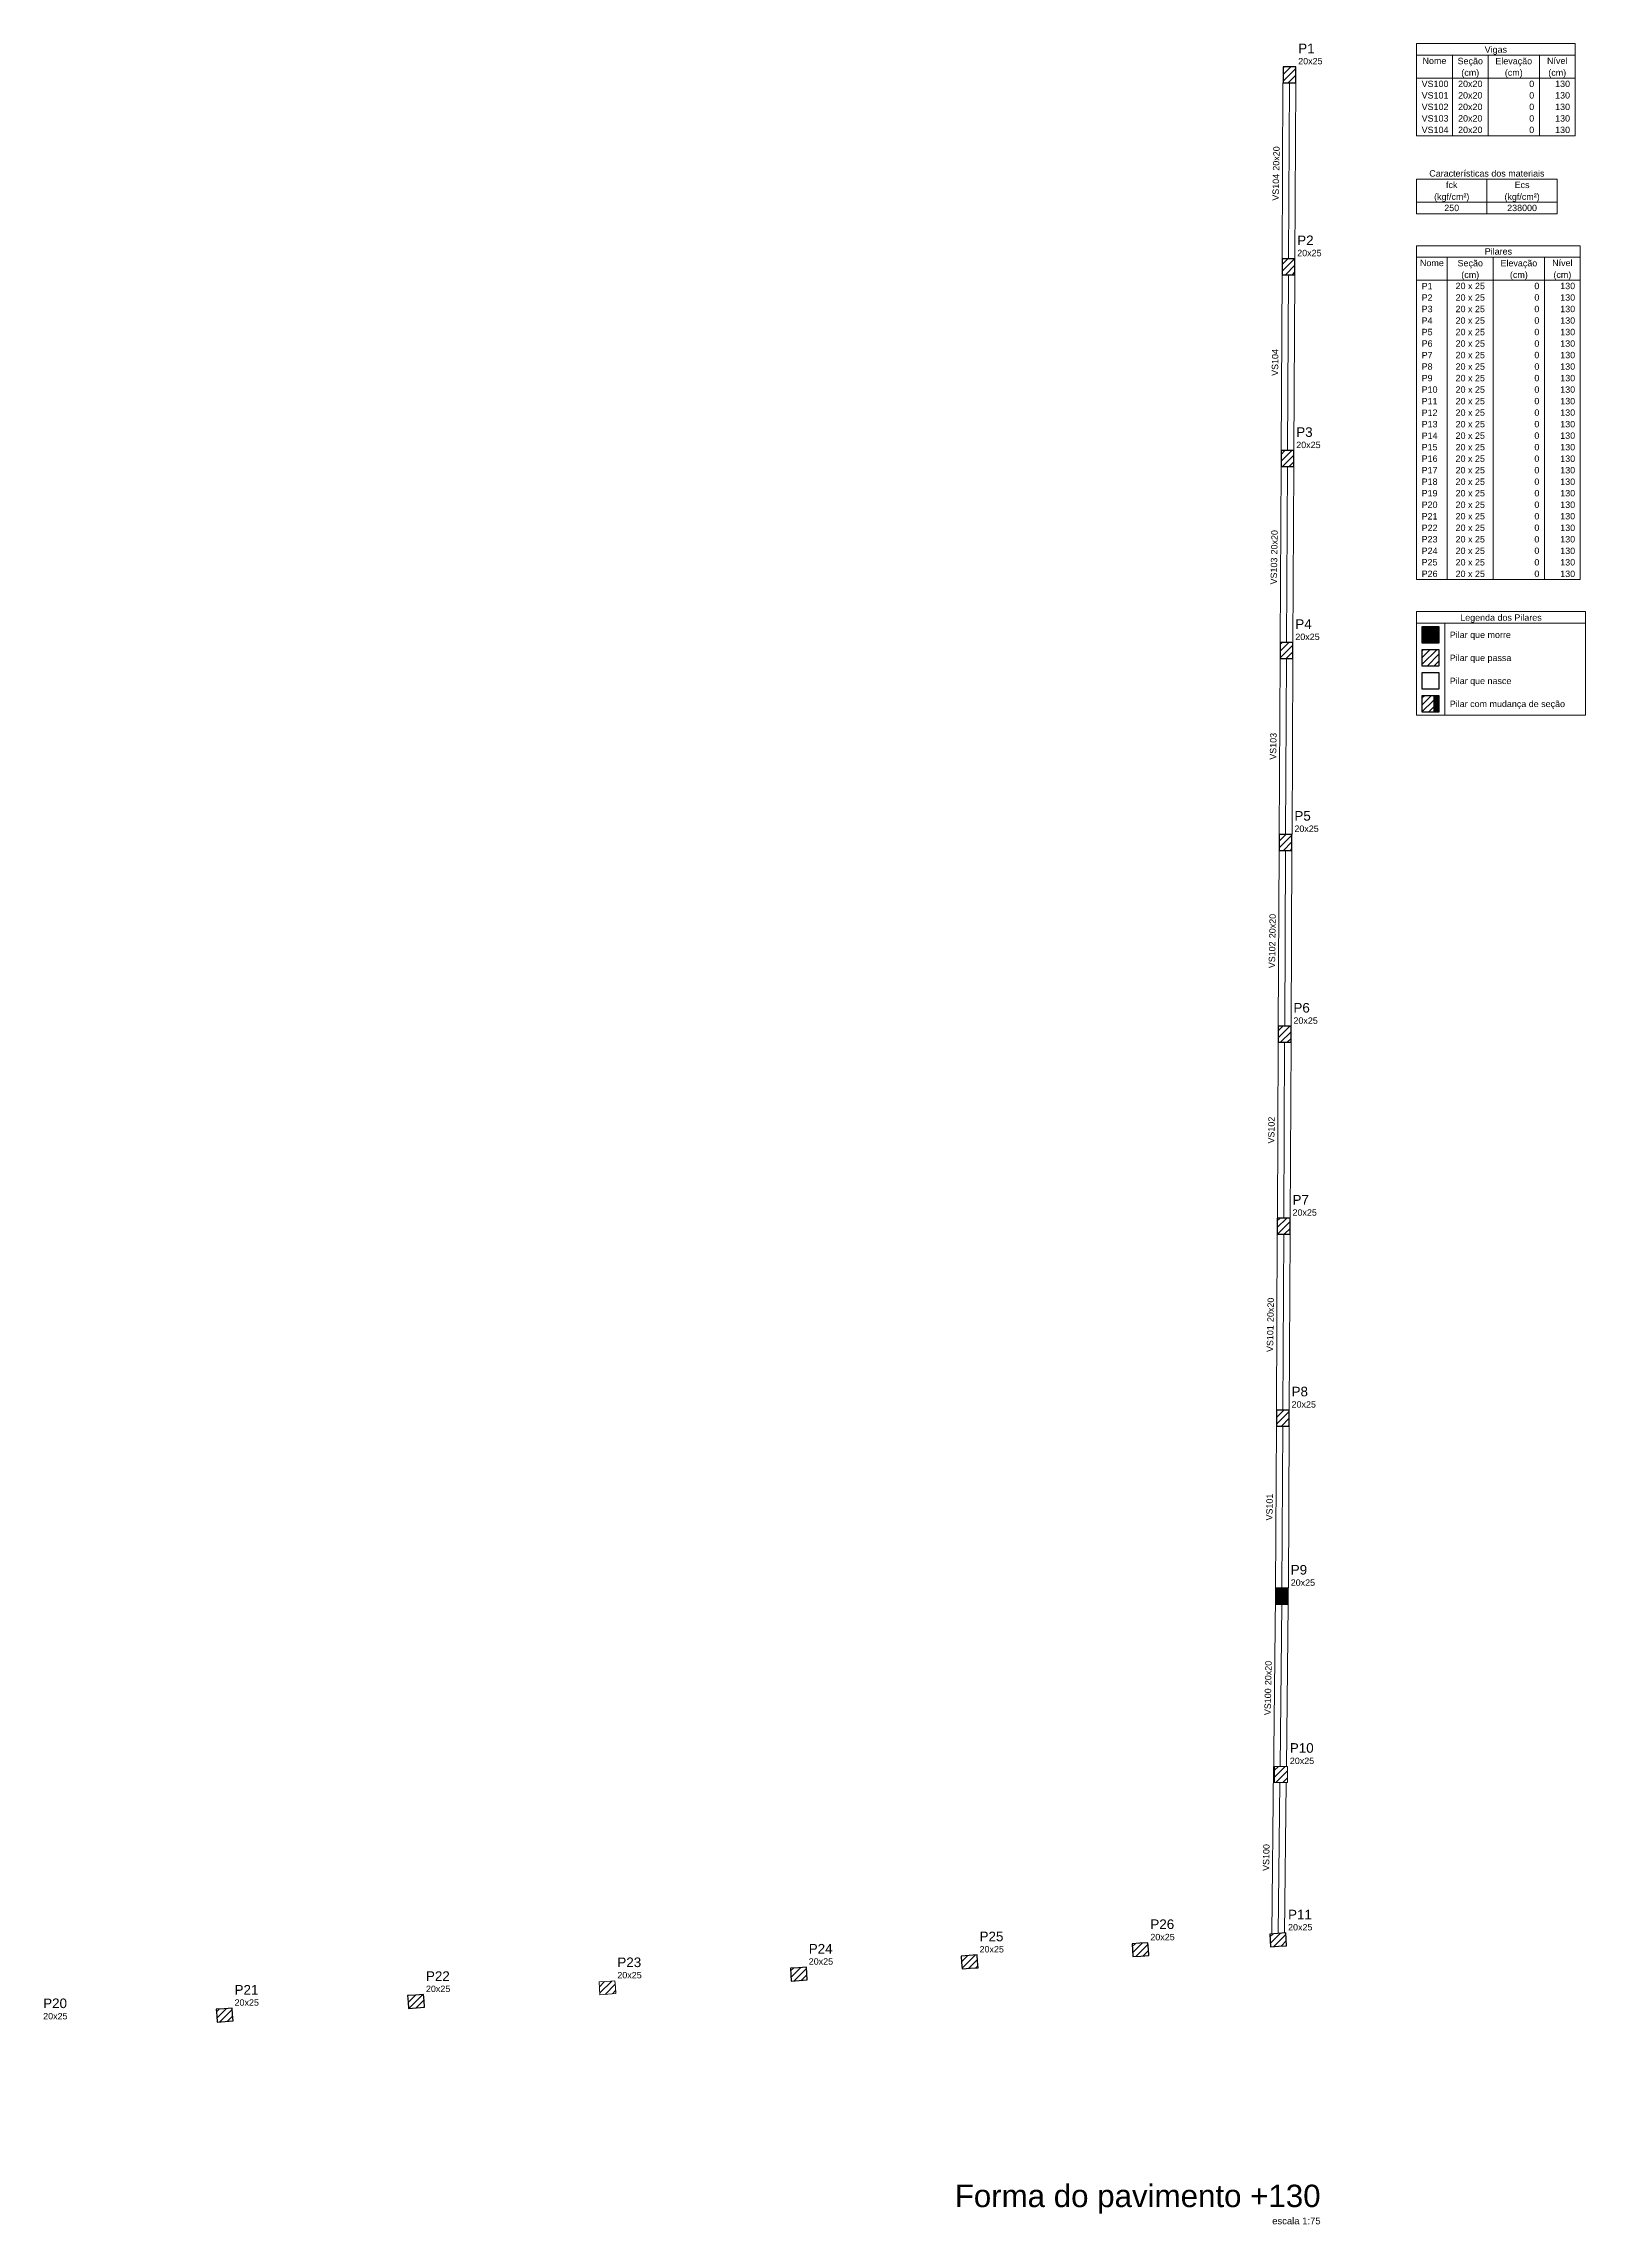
# Model space of a CAD drawing. Header units: millimetres. Extents: x 7 to 580, y -90 to 91.
# Drawn here: x 353.3 to 401.5, y 10.8 to 79 of the extents above; entities that cross this region are included whole.
import ezdxf

# ---------------------------------------------------------------- set-up
doc = ezdxf.new("R2010")
doc.units = ezdxf.units.MM
for name, color, linetype, lineweight in [('FO-Eixos', 5, 'Continuous', 5), ('FO-Hachuras dos pilares', 9, 'Continuous', 5), ('FO-Pilares', 4, 'Continuous', 30), ('FO-Textos das vigas', 7, 'Continuous', 5), ('FO-Textos dos pilares', 7, 'Continuous', 5), ('FO-Títulos', 1, 'Continuous', 20), ('FO-Vigas', 1, 'Continuous', 20)]:
    doc.layers.add(name, color=color, linetype=linetype, lineweight=lineweight)
doc.styles.add('Arial', font='arial.ttf')

msp = doc.modelspace()

# ---------------------------------------------------------------- hatches: boundary and pattern name
at = {"layer": 'FO-Hachuras dos pilares', "linetype": 'Continuous', "true_color": 0x000000}
h = msp.add_hatch(dxfattribs=at)
h.set_pattern_fill('ANSI31', color=18, scale=0.047, style=0)
h.paths.add_polyline_path([(392.073, 77.7935), (392.273, 77.7935), (392.473, 77.7935), (392.473, 78.0435), (392.473, 78.2935), (392.273, 78.2935), (392.073, 78.2935), (392.073, 78.0435)])
h = msp.add_hatch(dxfattribs=at)
h.set_pattern_fill('ANSI31', color=18, scale=0.047, style=0)
h.paths.add_polyline_path([(392.0416, 71.7935), (392.2416, 71.7935), (392.4416, 71.7935), (392.4416, 72.0435), (392.4416, 72.2935), (392.2416, 72.2935), (392.0416, 72.2935), (392.0416, 72.0435)])
h = msp.add_hatch(dxfattribs=at)
h.set_pattern_fill('ANSI31', color=18, scale=0.047, style=0)
h.paths.add_polyline_path([(392.0122, 65.7935), (392.2122, 65.7935), (392.4122, 65.7935), (392.4122, 66.0435), (392.4122, 66.2935), (392.2122, 66.2935), (392.0122, 66.2935), (392.0122, 66.0435)])
at = {"layer": 'FO-Hachuras dos pilares', "linetype": 'Continuous'}
for points in [[(396.428, 60.2754), (396.428, 60.7954), (396.948, 60.7954), (396.948, 60.2754), (396.428, 60.2754)], [(396.7738, 58.1154), (396.7738, 58.6354), (396.948, 58.6354), (396.948, 58.1154), (396.7738, 58.1154)], [(391.8386, 30.2213), (392.0386, 30.2213), (392.2386, 30.2213), (392.2386, 30.4713), (392.2386, 30.7213), (392.0386, 30.7213), (391.8386, 30.7213), (391.8386, 30.4713)]]:
    msp.add_hatch(color=256, dxfattribs=at).paths.add_polyline_path(points)
at = {"layer": 'FO-Hachuras dos pilares', "linetype": 'Continuous', "true_color": 0x000000}
h = msp.add_hatch(dxfattribs=at)
h.set_pattern_fill('ANSI31', color=18, scale=0.047, style=0)
h.paths.add_polyline_path([(391.983, 59.7935), (392.183, 59.7935), (392.383, 59.7935), (392.383, 60.0435), (392.383, 60.2935), (392.183, 60.2935), (391.983, 60.2935), (391.983, 60.0435)])
h = msp.add_hatch(dxfattribs=at)
h.set_pattern_fill('ANSI31', color=18, scale=0.047, style=0)
h.paths.add_polyline_path([(396.428, 59.5554), (396.428, 60.0754), (396.948, 60.0754), (396.948, 59.5554), (396.428, 59.5554)])
h = msp.add_hatch(dxfattribs=at)
h.set_pattern_fill('ANSI31', color=18, scale=0.047, style=0)
h.paths.add_polyline_path([(396.428, 58.1154), (396.428, 58.6354), (396.7738, 58.6354), (396.7738, 58.1154), (396.428, 58.1154)])
h = msp.add_hatch(dxfattribs=at)
h.set_pattern_fill('ANSI31', color=18, scale=0.047, style=0)
h.paths.add_polyline_path([(391.9536, 53.7935), (392.1536, 53.7935), (392.3536, 53.7935), (392.3536, 54.0435), (392.3536, 54.2935), (392.1536, 54.2935), (391.9536, 54.2935), (391.9536, 54.0435)])
h = msp.add_hatch(dxfattribs=at)
h.set_pattern_fill('ANSI31', color=18, scale=0.047, style=0)
h.paths.add_polyline_path([(391.9244, 47.7935), (392.1244, 47.7935), (392.3244, 47.7935), (392.3244, 48.0435), (392.3244, 48.2935), (392.1244, 48.2935), (391.9244, 48.2935), (391.9244, 48.0435)])
h = msp.add_hatch(dxfattribs=at)
h.set_pattern_fill('ANSI31', color=18, scale=0.047, style=0)
h.paths.add_polyline_path([(391.895, 41.7935), (392.095, 41.7935), (392.295, 41.7935), (392.295, 42.0435), (392.295, 42.2935), (392.095, 42.2935), (391.895, 42.2935), (391.895, 42.0435)])
h = msp.add_hatch(dxfattribs=at)
h.set_pattern_fill('ANSI31', color=18, scale=0.047, style=0)
h.paths.add_polyline_path([(391.8658, 35.7935), (392.0658, 35.7935), (392.2658, 35.7935), (392.2658, 36.0435), (392.2658, 36.2935), (392.0658, 36.2935), (391.8658, 36.2935), (391.8658, 36.0435)])
h = msp.add_hatch(dxfattribs=at)
h.set_pattern_fill('ANSI31', color=18, scale=0.047, style=0)
h.paths.add_polyline_path([(391.8114, 24.6489), (392.0114, 24.6489), (392.2114, 24.6489), (392.2114, 24.8989), (392.2114, 25.1489), (392.0114, 25.1489), (391.8114, 25.1489), (391.8114, 24.8989)])
h = msp.add_hatch(dxfattribs=at)
h.set_pattern_fill('ANSI31', color=18, scale=0.047, style=0)
h.paths.add_polyline_path([(391.6576, 19.9095), (391.6719, 19.71), (391.6862, 19.5105), (391.9356, 19.5284), (392.185, 19.5463), (392.1707, 19.7458), (392.1564, 19.9453), (391.907, 19.9274)])
h = msp.add_hatch(dxfattribs=at)
h.set_pattern_fill('ANSI31', color=18, scale=0.047, style=0)
h.paths.add_polyline_path([(382.0101, 19.2208), (382.0244, 19.0214), (382.0387, 18.8219), (382.288, 18.8397), (382.5374, 18.8576), (382.5231, 19.0571), (382.5088, 19.2566), (382.2594, 19.2387)])
h = msp.add_hatch(dxfattribs=at)
h.set_pattern_fill('ANSI31', color=18, scale=0.047, style=0)
h.paths.add_polyline_path([(387.3511, 19.6024), (387.3654, 19.403), (387.3797, 19.2035), (387.629, 19.2213), (387.8784, 19.2392), (387.8641, 19.4387), (387.8498, 19.6382), (387.6004, 19.6203)])
h = msp.add_hatch(dxfattribs=at)
h.set_pattern_fill('ANSI31', color=18, scale=0.047, style=0)
h.paths.add_polyline_path([(370.6843, 18.4118), (370.6986, 18.2124), (370.7129, 18.0129), (370.9622, 18.0307), (371.2116, 18.0486), (371.1973, 18.2481), (371.183, 18.4476), (370.9336, 18.4297)])
h = msp.add_hatch(dxfattribs=at)
h.set_pattern_fill('ANSI31', color=18, scale=0.047, style=0)
h.paths.add_polyline_path([(376.6693, 18.8394), (376.6836, 18.64), (376.6979, 18.4405), (376.9472, 18.4583), (377.1966, 18.4762), (377.1823, 18.6757), (377.168, 18.8752), (376.9186, 18.8573)])
h = msp.add_hatch(dxfattribs=at)
h.set_pattern_fill('ANSI31', color=18, scale=0.047, style=0)
h.paths.add_polyline_path([(364.6995, 17.9842), (364.7138, 17.7848), (364.7281, 17.5853), (364.9774, 17.6031), (365.2268, 17.621), (365.2125, 17.8205), (365.1982, 18.02), (364.9488, 18.0021)])
h = msp.add_hatch(dxfattribs=at)
h.set_pattern_fill('ANSI31', color=18, scale=0.047, style=0)
h.paths.add_polyline_path([(358.7145, 17.5568), (358.7288, 17.3574), (358.7431, 17.1579), (358.9924, 17.1757), (359.2418, 17.1936), (359.2275, 17.3931), (359.2132, 17.5926), (358.9638, 17.5747)])

# ---------------------------------------------------------------- linework, layer by layer
at = {"layer": 'FO-Eixos'}
for p, q in [((392.2438, 72.2935), (392.2718, 77.7935)), ((392.2134, 66.2935), (392.2414, 71.7935)), ((392.1842, 60.2935), (392.211, 65.7935)), ((392.1548, 54.2935), (392.1816, 59.7935)), ((392.1256, 48.2935), (392.1524, 53.7935)), ((392.0962, 42.2935), (392.123, 47.7935)), ((392.067, 36.2935), (392.0938, 41.7935)), ((392.0398, 30.7213), (392.0646, 35.7935)), ((391.9804, 25.1489), (392.0358, 30.2213)), ((391.9234, 19.9285), (391.975, 24.6489))]:
    msp.add_line(p, q, dxfattribs=at)
at = {"layer": 'FO-Hachuras dos pilares', "color": 18, "linetype": 'Continuous', "true_color": 0x000000}
for points in [[(391.8114, 24.6489), (392.0114, 24.6489), (392.2114, 24.6489), (392.2114, 24.8989), (392.2114, 25.1489), (392.0114, 25.1489), (391.8114, 25.1489), (391.8114, 24.8989), (391.8114, 24.6489)], [(370.6843, 18.4118), (370.6986, 18.2124), (370.7129, 18.0129), (370.9622, 18.0307), (371.2116, 18.0486), (371.1973, 18.2481), (371.183, 18.4476), (370.9336, 18.4297), (370.6843, 18.4118)]]:
    msp.add_lwpolyline(points, close=True, dxfattribs=at)
at = {"layer": 'FO-Pilares'}
for points in [[(392.073, 77.7935), (392.273, 77.7935), (392.473, 77.7935), (392.473, 78.0435), (392.473, 78.2935), (392.273, 78.2935), (392.073, 78.2935), (392.073, 78.0435), (392.073, 77.7935)], [(392.0416, 71.7935), (392.2416, 71.7935), (392.4416, 71.7935), (392.4416, 72.0435), (392.4416, 72.2935), (392.2416, 72.2935), (392.0416, 72.2935), (392.0416, 72.0435), (392.0416, 71.7935)], [(392.0122, 65.7935), (392.2122, 65.7935), (392.4122, 65.7935), (392.4122, 66.0435), (392.4122, 66.2935), (392.2122, 66.2935), (392.0122, 66.2935), (392.0122, 66.0435), (392.0122, 65.7935)], [(396.428, 60.2754), (396.428, 60.7954), (396.948, 60.7954), (396.948, 60.2754), (396.428, 60.2754)], [(391.983, 59.7935), (392.183, 59.7935), (392.383, 59.7935), (392.383, 60.0435), (392.383, 60.2935), (392.183, 60.2935), (391.983, 60.2935), (391.983, 60.0435), (391.983, 59.7935)], [(396.428, 59.5554), (396.428, 60.0754), (396.948, 60.0754), (396.948, 59.5554), (396.428, 59.5554)], [(396.428, 58.8354), (396.428, 59.3554), (396.948, 59.3554), (396.948, 58.8354), (396.428, 58.8354)], [(396.428, 58.1154), (396.428, 58.6354), (396.948, 58.6354), (396.948, 58.1154), (396.428, 58.1154)], [(391.9536, 53.7935), (392.1536, 53.7935), (392.3536, 53.7935), (392.3536, 54.0435), (392.3536, 54.2935), (392.1536, 54.2935), (391.9536, 54.2935), (391.9536, 54.0435), (391.9536, 53.7935)], [(391.9244, 47.7935), (392.1244, 47.7935), (392.3244, 47.7935), (392.3244, 48.0435), (392.3244, 48.2935), (392.1244, 48.2935), (391.9244, 48.2935), (391.9244, 48.0435), (391.9244, 47.7935)], [(391.895, 41.7935), (392.095, 41.7935), (392.295, 41.7935), (392.295, 42.0435), (392.295, 42.2935), (392.095, 42.2935), (391.895, 42.2935), (391.895, 42.0435), (391.895, 41.7935)], [(391.8658, 35.7935), (392.0658, 35.7935), (392.2658, 35.7935), (392.2658, 36.0435), (392.2658, 36.2935), (392.0658, 36.2935), (391.8658, 36.2935), (391.8658, 36.0435), (391.8658, 35.7935)], [(391.8386, 30.2213), (392.0386, 30.2213), (392.2386, 30.2213), (392.2386, 30.4713), (392.2386, 30.7213), (392.0386, 30.7213), (391.8386, 30.7213), (391.8386, 30.4713), (391.8386, 30.2213)], [(391.6576, 19.9095), (391.6719, 19.71), (391.6862, 19.5105), (391.9356, 19.5284), (392.185, 19.5463), (392.1707, 19.7458), (392.1564, 19.9453), (391.907, 19.9274), (391.6576, 19.9095)], [(382.0101, 19.2208), (382.0244, 19.0214), (382.0387, 18.8219), (382.288, 18.8397), (382.5374, 18.8576), (382.5231, 19.0571), (382.5088, 19.2566), (382.2594, 19.2387), (382.0101, 19.2208)], [(387.3511, 19.6024), (387.3654, 19.403), (387.3797, 19.2035), (387.629, 19.2213), (387.8784, 19.2392), (387.8641, 19.4387), (387.8498, 19.6382), (387.6004, 19.6203), (387.3511, 19.6024)], [(376.6693, 18.8394), (376.6836, 18.64), (376.6979, 18.4405), (376.9472, 18.4583), (377.1966, 18.4762), (377.1823, 18.6757), (377.168, 18.8752), (376.9186, 18.8573), (376.6693, 18.8394)], [(364.6995, 17.9842), (364.7138, 17.7848), (364.7281, 17.5853), (364.9774, 17.6031), (365.2268, 17.621), (365.2125, 17.8205), (365.1982, 18.02), (364.9488, 18.0021), (364.6995, 17.9842)], [(358.7145, 17.5568), (358.7288, 17.3574), (358.7431, 17.1579), (358.9924, 17.1757), (359.2418, 17.1936), (359.2275, 17.3931), (359.2132, 17.5926), (358.9638, 17.5747), (358.7145, 17.5568)]]:
    msp.add_lwpolyline(points, close=True, dxfattribs=at)
at = {"layer": 'FO-Textos das vigas'}
for p, q in [((396.248, 79.0185), (401.208, 79.0185)), ((396.248, 79.0185), (396.248, 76.1385)), ((396.248, 78.6585), (401.208, 78.6585)), ((397.368, 78.6585), (397.368, 76.1385)), ((398.488, 78.6585), (398.488, 76.1385)), ((400.088, 78.6585), (400.088, 76.1385)), ((401.208, 79.0185), (401.208, 76.1385)), ((396.248, 77.9385), (401.208, 77.9385)), ((396.248, 76.1385), (401.208, 76.1385)), ((396.248, 74.7785), (400.648, 74.7785)), ((396.248, 74.7785), (396.248, 73.6985)), ((398.448, 74.7785), (398.448, 73.6985)), ((400.648, 74.7785), (400.648, 73.6985)), ((396.248, 74.0585), (400.648, 74.0585)), ((396.248, 73.6985), (400.648, 73.6985)), ((396.248, 61.2585), (401.528, 61.2585)), ((396.248, 61.2585), (396.248, 58.0185)), ((396.248, 60.8985), (401.528, 60.8985)), ((397.128, 60.8985), (397.128, 58.0185)), ((401.528, 61.2585), (401.528, 58.0185)), ((396.248, 58.0185), (401.528, 58.0185))]:
    msp.add_line(p, q, dxfattribs=at)
at = {"layer": 'FO-Textos dos pilares'}
for p, q in [((396.248, 72.6985), (401.368, 72.6985)), ((396.248, 72.6985), (396.248, 62.2585)), ((396.248, 72.3385), (401.368, 72.3385)), ((397.208, 72.3385), (397.208, 62.2585)), ((398.648, 72.3385), (398.648, 62.2585)), ((400.248, 72.3385), (400.248, 62.2585)), ((401.368, 72.6985), (401.368, 62.2585)), ((396.248, 71.6185), (401.368, 71.6185)), ((396.248, 62.2585), (401.368, 62.2585))]:
    msp.add_line(p, q, dxfattribs=at)
at = {"layer": 'FO-Vigas'}
for p, q in [((392.0438, 72.2935), (392.0718, 77.7935)), ((392.4438, 72.2925), (392.4718, 77.7935)), ((392.0134, 66.2935), (392.0414, 71.7935)), ((392.0414, 71.7935), (392.0414, 71.7945)), ((392.4134, 66.2935), (392.4414, 71.7925)), ((392.4414, 71.7925), (392.4414, 71.7935)), ((391.9842, 60.2935), (392.011, 65.7935)), ((392.3842, 60.2935), (392.411, 65.7935)), ((391.9548, 54.2935), (391.9816, 59.7935)), ((391.9816, 59.7935), (391.9816, 59.7945)), ((392.3548, 54.2935), (392.3816, 59.7925)), ((392.3816, 59.7925), (392.3816, 59.7935)), ((391.9256, 48.2935), (391.9524, 53.7935)), ((391.9524, 53.7935), (391.9524, 53.7945)), ((392.3256, 48.2935), (392.3524, 53.7925)), ((392.3524, 53.7925), (392.3524, 53.7935)), ((391.8962, 42.2935), (391.923, 47.7935)), ((391.923, 47.7935), (391.923, 47.7945)), ((392.2962, 42.2935), (392.323, 47.7925)), ((392.323, 47.7925), (392.323, 47.7935)), ((391.867, 36.2935), (391.8938, 41.7935)), ((391.8938, 41.7935), (391.8938, 41.7945)), ((392.267, 36.2935), (392.2938, 41.7925)), ((392.2938, 41.7925), (392.2938, 41.7935)), ((391.8398, 30.7213), (391.8646, 35.7935)), ((392.2398, 30.7213), (392.2646, 35.7935)), ((391.775, 24.6493), (391.8386, 30.4788)), ((392.1804, 25.1489), (392.2358, 30.2213)), ((391.7233, 19.9142), (391.7805, 25.1536)), ((392.2114, 24.6491), (391.775, 24.6493)), ((391.7805, 25.1536), (392.2114, 25.1489)), ((392.1236, 19.9429), (392.175, 24.6489))]:
    msp.add_line(p, q, dxfattribs=at)

# ---------------------------------------------------------------- texts
at = {"layer": 'FO-Textos das vigas', "char_height": 0.2, "line_spacing_factor": 0.798, "style": 'Arial'}
for s, insert, width, attachment_point in [('Nome', (396.808, 78.3783), 0.96, 8), ('Seção', (397.928, 78.3123), 1.2, 8), ('Vigas', (398.728, 78.6723), 1.2, 8), ('Elevação', (399.288, 78.3123), 1.92, 8), ('Nível', (400.648, 78.3783), 1.2, 8), ('VS100', (396.408, 77.6583), 1.2, 7), ('20x20', (397.928, 77.6583), 1.2, 8), ('(cm)', (397.928, 77.9523), 0.96, 8), ('(cm)', (399.288, 77.9523), 0.96, 8), ('0', (399.928, 77.6583), 0.24, 9), ('(cm)', (400.648, 77.9523), 0.96, 8), ('130', (401.048, 77.6583), 0.72, 9), ('VS101', (396.408, 77.2983), 1.2, 7), ('VS102', (396.408, 76.9383), 1.2, 7), ('20x20', (397.928, 77.2983), 1.2, 8), ('20x20', (397.928, 76.9383), 1.2, 8), ('0', (399.928, 77.2983), 0.24, 9), ('0', (399.928, 76.9383), 0.24, 9), ('130', (401.048, 77.2983), 0.72, 9), ('130', (401.048, 76.9383), 0.72, 9), ('VS103', (396.408, 76.5783), 1.2, 7), ('VS104', (396.408, 76.2183), 1.2, 7), ('20x20', (397.928, 76.5783), 1.2, 8), ('20x20', (397.928, 76.2183), 1.2, 8), ('0', (399.928, 76.5783), 0.24, 9), ('0', (399.928, 76.2183), 0.24, 9), ('130', (401.048, 76.5783), 0.72, 9), ('130', (401.048, 76.2183), 0.72, 9), ('Características dos materiais', (398.448, 74.8583), 6.96, 8), ('(kgf/cm²)', (397.348, 74.0723), 2.16, 8), ('fck', (397.348, 74.4983), 0.72, 8), ('(kgf/cm²)', (399.548, 74.0723), 2.16, 8), ('Ecs', (399.548, 74.4983), 0.72, 8), ('250', (397.348, 73.7783), 0.72, 8), ('238000', (399.548, 73.7783), 1.44, 8), ('Legenda dos Pilares', (398.888, 60.9123), 4.56, 8), ('Pilar que morre', (397.288, 60.3723), 3.6, 7), ('Pilar que passa', (397.288, 59.6523), 3.6, 7), ('Pilar que nasce', (397.288, 58.9323), 3.6, 7), ('Pilar com mudança de seção', (397.288, 58.2123), 6.24, 7)]:
    msp.add_mtext(s, dxfattribs=dict(at, insert=insert, width=width, attachment_point=attachment_point))
at = {"layer": 'FO-Textos das vigas', "char_height": 0.2, "width": 1.2, "rotation": 88.997534, "line_spacing_factor": 0.798, "style": 'Arial'}
for s, insert, attachment_point in [('20x20', (391.958, 75.0445), 7), ('VS104', (391.957, 74.9445), 9), ('VS104', (391.927, 69.0465), 8), ('20x20', (391.898, 63.0455), 7), ('VS103', (391.897, 62.9455), 9), ('VS103', (391.868, 57.0455), 8), ('20x20', (391.839, 51.0455), 7), ('VS102', (391.839, 50.9455), 9), ('VS102', (391.81, 45.0455), 8), ('20x20', (391.78, 39.0455), 7), ('VS101', (391.78, 38.9455), 9), ('VS101', (391.752, 33.2585), 8), ('20x20', (391.708, 27.6905), 7), ('VS100', (391.707, 27.5905), 9), ('VS100', (391.649, 22.3015), 8)]:
    msp.add_mtext(s, dxfattribs=dict(at, insert=insert, attachment_point=attachment_point))
at = {"layer": 'FO-Textos dos pilares', "line_spacing_factor": 0.798, "style": 'Arial'}
for s, insert, char_height, width, attachment_point in [('20x25', (392.548, 78.3683), 0.2, 1.2, 7), ('P1', (392.548, 78.7183), 0.3, 0.72, 7), ('P2', (392.517, 72.7183), 0.3, 0.72, 7), ('20x25', (392.517, 72.3683), 0.2, 1.2, 7), ('Pilares', (398.808, 72.4183), 0.2, 1.68, 8), ('Nome', (396.728, 72.0583), 0.2, 0.96, 8), ('Seção', (397.928, 71.9923), 0.2, 1.2, 8), ('(cm)', (397.928, 71.6323), 0.2, 0.96, 8), ('Elevação', (399.448, 71.9923), 0.2, 1.92, 8), ('(cm)', (399.448, 71.6323), 0.2, 0.96, 8), ('Nível', (400.808, 72.0583), 0.2, 1.2, 8), ('(cm)', (400.808, 71.6323), 0.2, 0.96, 8), ('P1', (396.408, 71.3383), 0.2, 0.48, 7), ('P2', (396.408, 70.9783), 0.2, 0.48, 7), ('20 x 25', (397.928, 71.3383), 0.2, 1.68, 8), ('20 x 25', (397.928, 70.9783), 0.2, 1.68, 8), ('0', (400.088, 71.3383), 0.2, 0.24, 9), ('0', (400.088, 70.9783), 0.2, 0.24, 9), ('130', (401.208, 71.3383), 0.2, 0.72, 9), ('130', (401.208, 70.9783), 0.2, 0.72, 9), ('P3', (396.408, 70.6183), 0.2, 0.48, 7), ('P4', (396.408, 70.2583), 0.2, 0.48, 7), ('20 x 25', (397.928, 70.6183), 0.2, 1.68, 8), ('20 x 25', (397.928, 70.2583), 0.2, 1.68, 8), ('0', (400.088, 70.6183), 0.2, 0.24, 9), ('0', (400.088, 70.2583), 0.2, 0.24, 9), ('130', (401.208, 70.6183), 0.2, 0.72, 9), ('130', (401.208, 70.2583), 0.2, 0.72, 9), ('P5', (396.408, 69.8983), 0.2, 0.48, 7), ('P6', (396.408, 69.5383), 0.2, 0.48, 7), ('20 x 25', (397.928, 69.8983), 0.2, 1.68, 8), ('20 x 25', (397.928, 69.5383), 0.2, 1.68, 8), ('0', (400.088, 69.8983), 0.2, 0.24, 9), ('0', (400.088, 69.5383), 0.2, 0.24, 9), ('130', (401.208, 69.8983), 0.2, 0.72, 9), ('130', (401.208, 69.5383), 0.2, 0.72, 9), ('P7', (396.408, 69.1783), 0.2, 0.48, 7), ('P8', (396.408, 68.8183), 0.2, 0.48, 7), ('20 x 25', (397.928, 69.1783), 0.2, 1.68, 8), ('20 x 25', (397.928, 68.8183), 0.2, 1.68, 8), ('0', (400.088, 69.1783), 0.2, 0.24, 9), ('0', (400.088, 68.8183), 0.2, 0.24, 9), ('130', (401.208, 69.1783), 0.2, 0.72, 9), ('130', (401.208, 68.8183), 0.2, 0.72, 9), ('P9', (396.408, 68.4583), 0.2, 0.48, 7), ('P10', (396.408, 68.0983), 0.2, 0.72, 7), ('20 x 25', (397.928, 68.4583), 0.2, 1.68, 8), ('20 x 25', (397.928, 68.0983), 0.2, 1.68, 8), ('0', (400.088, 68.4583), 0.2, 0.24, 9), ('0', (400.088, 68.0983), 0.2, 0.24, 9), ('130', (401.208, 68.4583), 0.2, 0.72, 9), ('130', (401.208, 68.0983), 0.2, 0.72, 9), ('P11', (396.408, 67.7383), 0.2, 0.72, 7), ('P12', (396.408, 67.3783), 0.2, 0.72, 7), ('20 x 25', (397.928, 67.7383), 0.2, 1.68, 8), ('20 x 25', (397.928, 67.3783), 0.2, 1.68, 8), ('0', (400.088, 67.7383), 0.2, 0.24, 9), ('0', (400.088, 67.3783), 0.2, 0.24, 9), ('130', (401.208, 67.7383), 0.2, 0.72, 9), ('130', (401.208, 67.3783), 0.2, 0.72, 9), ('P3', (392.487, 66.7183), 0.3, 0.72, 7), ('P13', (396.408, 67.0183), 0.2, 0.72, 7), ('P14', (396.408, 66.6583), 0.2, 0.72, 7), ('20 x 25', (397.928, 67.0183), 0.2, 1.68, 8), ('20 x 25', (397.928, 66.6583), 0.2, 1.68, 8), ('0', (400.088, 67.0183), 0.2, 0.24, 9), ('0', (400.088, 66.6583), 0.2, 0.24, 9), ('130', (401.208, 67.0183), 0.2, 0.72, 9), ('130', (401.208, 66.6583), 0.2, 0.72, 9), ('20x25', (392.487, 66.3683), 0.2, 1.2, 7), ('P15', (396.408, 66.2983), 0.2, 0.72, 7), ('P16', (396.408, 65.9383), 0.2, 0.72, 7), ('20 x 25', (397.928, 66.2983), 0.2, 1.68, 8), ('20 x 25', (397.928, 65.9383), 0.2, 1.68, 8), ('0', (400.088, 66.2983), 0.2, 0.24, 9), ('0', (400.088, 65.9383), 0.2, 0.24, 9), ('130', (401.208, 66.2983), 0.2, 0.72, 9), ('130', (401.208, 65.9383), 0.2, 0.72, 9), ('P17', (396.408, 65.5783), 0.2, 0.72, 7), ('20 x 25', (397.928, 65.5783), 0.2, 1.68, 8), ('0', (400.088, 65.5783), 0.2, 0.24, 9), ('130', (401.208, 65.5783), 0.2, 0.72, 9), ('P18', (396.408, 65.2183), 0.2, 0.72, 7), ('P19', (396.408, 64.8583), 0.2, 0.72, 7), ('20 x 25', (397.928, 65.2183), 0.2, 1.68, 8), ('20 x 25', (397.928, 64.8583), 0.2, 1.68, 8), ('0', (400.088, 65.2183), 0.2, 0.24, 9), ('0', (400.088, 64.8583), 0.2, 0.24, 9), ('130', (401.208, 65.2183), 0.2, 0.72, 9), ('130', (401.208, 64.8583), 0.2, 0.72, 9), ('P20', (396.408, 64.4983), 0.2, 0.72, 7), ('P21', (396.408, 64.1383), 0.2, 0.72, 7), ('20 x 25', (397.928, 64.4983), 0.2, 1.68, 8), ('20 x 25', (397.928, 64.1383), 0.2, 1.68, 8), ('0', (400.088, 64.4983), 0.2, 0.24, 9), ('0', (400.088, 64.1383), 0.2, 0.24, 9), ('130', (401.208, 64.4983), 0.2, 0.72, 9), ('130', (401.208, 64.1383), 0.2, 0.72, 9), ('P22', (396.408, 63.7783), 0.2, 0.72, 7), ('P23', (396.408, 63.4183), 0.2, 0.72, 7), ('20 x 25', (397.928, 63.7783), 0.2, 1.68, 8), ('20 x 25', (397.928, 63.4183), 0.2, 1.68, 8), ('0', (400.088, 63.7783), 0.2, 0.24, 9), ('0', (400.088, 63.4183), 0.2, 0.24, 9), ('130', (401.208, 63.7783), 0.2, 0.72, 9), ('130', (401.208, 63.4183), 0.2, 0.72, 9), ('P24', (396.408, 63.0583), 0.2, 0.72, 7), ('P25', (396.408, 62.6983), 0.2, 0.72, 7), ('20 x 25', (397.928, 63.0583), 0.2, 1.68, 8), ('20 x 25', (397.928, 62.6983), 0.2, 1.68, 8), ('0', (400.088, 63.0583), 0.2, 0.24, 9), ('0', (400.088, 62.6983), 0.2, 0.24, 9), ('130', (401.208, 63.0583), 0.2, 0.72, 9), ('130', (401.208, 62.6983), 0.2, 0.72, 9), ('P26', (396.408, 62.3383), 0.2, 0.72, 7), ('20 x 25', (397.928, 62.3383), 0.2, 1.68, 8), ('0', (400.088, 62.3383), 0.2, 0.24, 9), ('130', (401.208, 62.3383), 0.2, 0.72, 9), ('P4', (392.458, 60.7183), 0.3, 0.72, 7), ('20x25', (392.458, 60.3683), 0.2, 1.2, 7), ('20x25', (392.429, 54.3683), 0.2, 1.2, 7), ('P5', (392.429, 54.7183), 0.3, 0.72, 7), ('20x25', (392.399, 48.3683), 0.2, 1.2, 7), ('P6', (392.399, 48.7183), 0.3, 0.72, 7), ('P7', (392.37, 42.7183), 0.3, 0.72, 7), ('20x25', (392.37, 42.3683), 0.2, 1.2, 7), ('P8', (392.341, 36.7183), 0.3, 0.72, 7), ('20x25', (392.341, 36.3683), 0.2, 1.2, 7), ('P9', (392.314, 31.1463), 0.3, 0.72, 7), ('20x25', (392.314, 30.7963), 0.2, 1.2, 7), ('20x25', (392.286, 25.2243), 0.2, 1.2, 7), ('P10', (392.286, 25.5743), 0.3, 1.08, 7), ('P11', (392.231, 20.3703), 0.3, 1.08, 7), ('P25', (382.584, 19.6813), 0.3, 1.08, 7), ('20x25', (387.925, 19.7133), 0.2, 1.2, 7), ('P26', (387.925, 20.0633), 0.3, 1.08, 7), ('20x25', (392.231, 20.0203), 0.2, 1.2, 7), ('P23', (371.258, 18.8723), 0.3, 1.08, 7), ('20x25', (377.243, 18.9503), 0.2, 1.2, 7), ('P24', (377.243, 19.3003), 0.3, 1.08, 7), ('20x25', (382.584, 19.3313), 0.2, 1.2, 7), ('P22', (365.273, 18.4453), 0.3, 1.08, 7), ('20x25', (371.258, 18.5223), 0.2, 1.2, 7), ('P20', (353.303, 17.5903), 0.3, 1.08, 7), ('20x25', (359.288, 17.6673), 0.2, 1.2, 7), ('P21', (359.288, 18.0173), 0.3, 1.08, 7), ('20x25', (365.273, 18.0953), 0.2, 1.2, 7), ('20x25', (353.303, 17.2403), 0.2, 1.2, 7)]:
    msp.add_mtext(s, dxfattribs=dict(at, insert=insert, char_height=char_height, width=width, attachment_point=attachment_point))
at = {"layer": 'FO-Títulos', "attachment_point": 9, "line_spacing_factor": 0.798, "style": 'Arial'}
for s, insert, char_height, width in [('Forma do pavimento +130', (393.248, 11.1623), 0.7, 19.32), ('escala 1:75', (393.248, 10.8322), 0.2118, 2.79576)]:
    msp.add_mtext(s, dxfattribs=dict(at, insert=insert, char_height=char_height, width=width))

doc.saveas('drawing.dxf')
